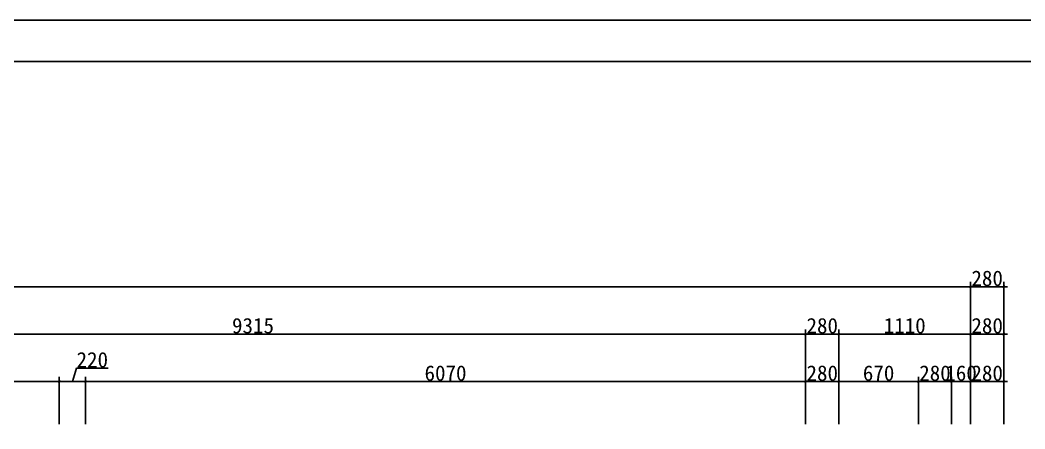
# Model space of a CAD drawing. Extents: x 13886 to 74789, y -750269 to -704302.
# Drawn here: x 59989 to 68457, y -732928 to -729479 of the extents above; entities that cross this region are included whole.
import ezdxf

# ---------------------------------------------------------------- set-up
doc = ezdxf.new("R2010")
doc.units = 0
doc.header["$LTSCALE"] = 10
doc.layers.get('0').update_dxf_attribs({"linetype": 'CONTINUOUS'})
doc.layers.get('DEFPOINTS').update_dxf_attribs({"linetype": 'CONTINUOUS'})
doc.layers.add('__A', color=14, linetype='CONTINUOUS')
doc.styles.get("Standard").update_dxf_attribs({"font": 'NSimSun.ttf'})
doc.dimstyles.get("Standard").update_dxf_attribs({"dimtxt": 0.18, "dimasz": 0.18, "dimexe": 0.18, "dimexo": 0.0625, "dimgap": 0.09, "dimtad": 0, "dimtih": 1, "dimtoh": 1, "dimdec": 4, "dimzin": 0, "dimtxsty": 'STANDARD', "dimcen": 0.09, "dimazin": 3, "dimtfac": 1, "dimtdec": 4, "dimtofl": 0, "dimtmove": 0, "dimatfit": 3, "dimtolj": 1, "dimtzin": 0})

# ---------------------------------------------------------------- blocks, each defined once
blk = doc.blocks.new('HTHJGJ')
at = {"layer": '__A', "ltscale": 150}
for p, q in [((13886.3, -729479.1), (43286.3, -729479.1)), ((15636.3, -729829.1), (42936.3, -729829.1))]:
    blk.add_line(p, q, dxfattribs=at)
blk = doc.blocks.new('_ARCHTICK')
at = {"color": 0, "linetype": 'BYBLOCK', "const_width": 0.15}
blk.add_lwpolyline([(-0.5, -0.5), (0.5, 0.5)], dxfattribs=at)
blk = doc.blocks.new('*D221')
at = {"color": 250, "ltscale": 60}
for p, q in [((51164.4, -731728.2), (68029.4, -731728.2)), ((51194.4, -732088.2), (51194.4, -731688.2)), ((67999.4, -732088.2), (67999.4, -731688.2))]:
    blk.add_line(p, q, dxfattribs=at)
at = {"layer": 'DEFPOINTS', "color": 0, "ltscale": 60}
for p in [(67999.4, -731728.2), (51194.4, -732128.2), (67999.4, -732128.2)]:
    blk.add_point(p, dxfattribs=at)
at = {"color": 250, "ltscale": 60, "xscale": 20, "yscale": 20, "zscale": 20, "rotation": 180}
blk.add_blockref('_ARCHTICK', (51194.4, -731728.2), dxfattribs=at)
at = {"color": 250, "ltscale": 60, "xscale": 20, "yscale": 20, "zscale": 20}
blk.add_blockref('_ARCHTICK', (67999.4, -731728.2), dxfattribs=at)
at = {"color": 3, "ltscale": 60, "insert": (59596.9, -731658.2), "char_height": 130, "attachment_point": 5}
blk.add_mtext('\\A1;16805', dxfattribs=at)
blk = doc.blocks.new('*D222')
at = {"color": 250, "ltscale": 60}
for p, q in [((67969.4, -731728.2), (68309.4, -731728.2)), ((67999.4, -732088.2), (67999.4, -731688.2)), ((68279.4, -732088.2), (68279.4, -731688.2))]:
    blk.add_line(p, q, dxfattribs=at)
at = {"layer": 'DEFPOINTS', "color": 0, "ltscale": 60}
for p in [(68279.4, -731728.2), (67999.4, -732128.2), (68279.4, -732128.2)]:
    blk.add_point(p, dxfattribs=at)
at = {"color": 250, "ltscale": 60, "xscale": 20, "yscale": 20, "zscale": 20, "rotation": 180}
blk.add_blockref('_ARCHTICK', (67999.4, -731728.2), dxfattribs=at)
at = {"color": 250, "ltscale": 60, "xscale": 20, "yscale": 20, "zscale": 20}
blk.add_blockref('_ARCHTICK', (68279.4, -731728.2), dxfattribs=at)
at = {"color": 3, "ltscale": 60, "insert": (68139.4, -731658.2), "char_height": 130, "attachment_point": 5}
blk.add_mtext('\\A1;280', dxfattribs=at)
blk = doc.blocks.new('*D228')
at = {"color": 250, "ltscale": 60}
for p, q in [((57294.4, -732488.2), (57294.4, -732088.2)), ((66609.4, -732488.2), (66609.4, -732088.2)), ((57264.4, -732128.2), (66639.4, -732128.2))]:
    blk.add_line(p, q, dxfattribs=at)
at = {"layer": 'DEFPOINTS', "color": 0, "ltscale": 60}
for p in [(66609.4, -732128.2), (57294.4, -732528.2), (66609.4, -732528.2)]:
    blk.add_point(p, dxfattribs=at)
at = {"color": 250, "ltscale": 60, "xscale": 20, "yscale": 20, "zscale": 20, "rotation": 180}
blk.add_blockref('_ARCHTICK', (57294.4, -732128.2), dxfattribs=at)
at = {"color": 250, "ltscale": 60, "xscale": 20, "yscale": 20, "zscale": 20}
blk.add_blockref('_ARCHTICK', (66609.4, -732128.2), dxfattribs=at)
at = {"color": 3, "ltscale": 60, "insert": (61951.9, -732058.2), "char_height": 130, "attachment_point": 5}
blk.add_mtext('\\A1;9315', dxfattribs=at)
blk = doc.blocks.new('*D229')
at = {"color": 250, "ltscale": 60}
for p, q in [((66609.4, -732488.2), (66609.4, -732088.2)), ((66889.4, -732488.2), (66889.4, -732088.2)), ((66579.4, -732128.2), (66919.4, -732128.2))]:
    blk.add_line(p, q, dxfattribs=at)
at = {"layer": 'DEFPOINTS', "color": 0, "ltscale": 60}
for p in [(66889.4, -732128.2), (66609.4, -732528.2), (66889.4, -732528.2)]:
    blk.add_point(p, dxfattribs=at)
at = {"color": 250, "ltscale": 60, "xscale": 20, "yscale": 20, "zscale": 20, "rotation": 180}
blk.add_blockref('_ARCHTICK', (66609.4, -732128.2), dxfattribs=at)
at = {"color": 250, "ltscale": 60, "xscale": 20, "yscale": 20, "zscale": 20}
blk.add_blockref('_ARCHTICK', (66889.4, -732128.2), dxfattribs=at)
at = {"color": 3, "ltscale": 60, "insert": (66749.4, -732058.2), "char_height": 130, "attachment_point": 5}
blk.add_mtext('\\A1;280', dxfattribs=at)
blk = doc.blocks.new('*D230')
at = {"color": 250, "ltscale": 60}
for p, q in [((66889.4, -732488.2), (66889.4, -732088.2)), ((67999.4, -732488.2), (67999.4, -732088.2)), ((66859.4, -732128.2), (68029.4, -732128.2))]:
    blk.add_line(p, q, dxfattribs=at)
at = {"layer": 'DEFPOINTS', "color": 0, "ltscale": 60}
for p in [(67999.4, -732128.2), (66889.4, -732528.2), (67999.4, -732528.2)]:
    blk.add_point(p, dxfattribs=at)
at = {"color": 250, "ltscale": 60, "xscale": 20, "yscale": 20, "zscale": 20, "rotation": 180}
blk.add_blockref('_ARCHTICK', (66889.4, -732128.2), dxfattribs=at)
at = {"color": 250, "ltscale": 60, "xscale": 20, "yscale": 20, "zscale": 20}
blk.add_blockref('_ARCHTICK', (67999.4, -732128.2), dxfattribs=at)
at = {"color": 3, "ltscale": 60, "insert": (67444.4, -732058.2), "char_height": 130, "attachment_point": 5}
blk.add_mtext('\\A1;1110', dxfattribs=at)
blk = doc.blocks.new('*D231')
at = {"color": 250, "ltscale": 60}
for p, q in [((67999.4, -732488.2), (67999.4, -732088.2)), ((68279.4, -732488.2), (68279.4, -732088.2)), ((67969.4, -732128.2), (68309.4, -732128.2))]:
    blk.add_line(p, q, dxfattribs=at)
at = {"layer": 'DEFPOINTS', "color": 0, "ltscale": 60}
for p in [(68279.4, -732128.2), (67999.4, -732528.2), (68279.4, -732528.2)]:
    blk.add_point(p, dxfattribs=at)
at = {"color": 250, "ltscale": 60, "xscale": 20, "yscale": 20, "zscale": 20, "rotation": 180}
blk.add_blockref('_ARCHTICK', (67999.4, -732128.2), dxfattribs=at)
at = {"color": 250, "ltscale": 60, "xscale": 20, "yscale": 20, "zscale": 20}
blk.add_blockref('_ARCHTICK', (68279.4, -732128.2), dxfattribs=at)
at = {"color": 3, "ltscale": 60, "insert": (68139.4, -732058.2), "char_height": 130, "attachment_point": 5}
blk.add_mtext('\\A1;280', dxfattribs=at)
blk = doc.blocks.new('*D240')
at = {"color": 250, "ltscale": 60}
for p, q in [((57294.4, -732888.2), (57294.4, -732488.2)), ((60319.4, -732888.2), (60319.4, -732488.2)), ((57264.4, -732528.2), (60349.4, -732528.2))]:
    blk.add_line(p, q, dxfattribs=at)
at = {"layer": 'DEFPOINTS', "color": 0, "ltscale": 60}
for p in [(60319.4, -732528.2), (57294.4, -732928.2), (60319.4, -732928.2)]:
    blk.add_point(p, dxfattribs=at)
at = {"color": 250, "ltscale": 60, "xscale": 20, "yscale": 20, "zscale": 20, "rotation": 180}
blk.add_blockref('_ARCHTICK', (57294.4, -732528.2), dxfattribs=at)
at = {"color": 250, "ltscale": 60, "xscale": 20, "yscale": 20, "zscale": 20}
blk.add_blockref('_ARCHTICK', (60319.4, -732528.2), dxfattribs=at)
at = {"color": 3, "ltscale": 60, "insert": (58806.9, -732458.2), "char_height": 130, "attachment_point": 5}
blk.add_mtext('\\A1;3025', dxfattribs=at)
blk = doc.blocks.new('*D241')
at = {"color": 250, "ltscale": 60}
for p, q in [((60429.4, -732528.2), (60463.1, -732415.7)), ((60463.1, -732415.7), (60731.7, -732415.7)), ((60319.4, -732888.2), (60319.4, -732488.2)), ((60539.4, -732888.2), (60539.4, -732488.2)), ((60289.4, -732528.2), (60569.4, -732528.2))]:
    blk.add_line(p, q, dxfattribs=at)
at = {"layer": 'DEFPOINTS', "color": 0, "ltscale": 60}
for p in [(60539.4, -732528.2), (60319.4, -732928.2), (60539.4, -732928.2)]:
    blk.add_point(p, dxfattribs=at)
at = {"color": 250, "ltscale": 60, "xscale": 20, "yscale": 20, "zscale": 20, "rotation": 180}
blk.add_blockref('_ARCHTICK', (60319.4, -732528.2), dxfattribs=at)
at = {"color": 250, "ltscale": 60, "xscale": 20, "yscale": 20, "zscale": 20}
blk.add_blockref('_ARCHTICK', (60539.4, -732528.2), dxfattribs=at)
at = {"color": 3, "ltscale": 60, "insert": (60597.4, -732345.7), "char_height": 130, "attachment_point": 5}
blk.add_mtext('\\A1;220', dxfattribs=at)
blk = doc.blocks.new('*D242')
at = {"color": 250, "ltscale": 60}
for p, q in [((60539.4, -732888.2), (60539.4, -732488.2)), ((66609.4, -732888.2), (66609.4, -732488.2)), ((60509.4, -732528.2), (66639.4, -732528.2))]:
    blk.add_line(p, q, dxfattribs=at)
at = {"layer": 'DEFPOINTS', "color": 0, "ltscale": 60}
for p in [(66609.4, -732528.2), (60539.4, -732928.2), (66609.4, -732928.2)]:
    blk.add_point(p, dxfattribs=at)
at = {"color": 250, "ltscale": 60, "xscale": 20, "yscale": 20, "zscale": 20, "rotation": 180}
blk.add_blockref('_ARCHTICK', (60539.4, -732528.2), dxfattribs=at)
at = {"color": 250, "ltscale": 60, "xscale": 20, "yscale": 20, "zscale": 20}
blk.add_blockref('_ARCHTICK', (66609.4, -732528.2), dxfattribs=at)
at = {"color": 3, "ltscale": 60, "insert": (63574.4, -732458.2), "char_height": 130, "attachment_point": 5}
blk.add_mtext('\\A1;6070', dxfattribs=at)
blk = doc.blocks.new('*D243')
at = {"color": 250, "ltscale": 60}
for p, q in [((66609.4, -732888.2), (66609.4, -732488.2)), ((66889.4, -732888.2), (66889.4, -732488.2)), ((66579.4, -732528.2), (66919.4, -732528.2))]:
    blk.add_line(p, q, dxfattribs=at)
at = {"layer": 'DEFPOINTS', "color": 0, "ltscale": 60}
for p in [(66889.4, -732528.2), (66609.4, -732928.2), (66889.4, -732928.2)]:
    blk.add_point(p, dxfattribs=at)
at = {"color": 250, "ltscale": 60, "xscale": 20, "yscale": 20, "zscale": 20, "rotation": 180}
blk.add_blockref('_ARCHTICK', (66609.4, -732528.2), dxfattribs=at)
at = {"color": 250, "ltscale": 60, "xscale": 20, "yscale": 20, "zscale": 20}
blk.add_blockref('_ARCHTICK', (66889.4, -732528.2), dxfattribs=at)
at = {"color": 3, "ltscale": 60, "insert": (66749.4, -732458.2), "char_height": 130, "attachment_point": 5}
blk.add_mtext('\\A1;280', dxfattribs=at)
blk = doc.blocks.new('*D244')
at = {"color": 250, "ltscale": 60}
for p, q in [((66889.4, -732888.2), (66889.4, -732488.2)), ((67559.4, -732888.2), (67559.4, -732488.2)), ((66859.4, -732528.2), (67589.4, -732528.2))]:
    blk.add_line(p, q, dxfattribs=at)
at = {"layer": 'DEFPOINTS', "color": 0, "ltscale": 60}
for p in [(67559.4, -732528.2), (66889.4, -732928.2), (67559.4, -732928.2)]:
    blk.add_point(p, dxfattribs=at)
at = {"color": 250, "ltscale": 60, "xscale": 20, "yscale": 20, "zscale": 20, "rotation": 180}
blk.add_blockref('_ARCHTICK', (66889.4, -732528.2), dxfattribs=at)
at = {"color": 250, "ltscale": 60, "xscale": 20, "yscale": 20, "zscale": 20}
blk.add_blockref('_ARCHTICK', (67559.4, -732528.2), dxfattribs=at)
at = {"color": 3, "ltscale": 60, "insert": (67224.4, -732458.2), "char_height": 130, "attachment_point": 5}
blk.add_mtext('\\A1;670', dxfattribs=at)
blk = doc.blocks.new('*D245')
at = {"color": 250, "ltscale": 60}
for p, q in [((67559.4, -732888.2), (67559.4, -732488.2)), ((67839.4, -732888.2), (67839.4, -732488.2)), ((67529.4, -732528.2), (67869.4, -732528.2))]:
    blk.add_line(p, q, dxfattribs=at)
at = {"layer": 'DEFPOINTS', "color": 0, "ltscale": 60}
for p in [(67839.4, -732528.2), (67559.4, -732928.2), (67839.4, -732928.2)]:
    blk.add_point(p, dxfattribs=at)
at = {"color": 250, "ltscale": 60, "xscale": 20, "yscale": 20, "zscale": 20, "rotation": 180}
blk.add_blockref('_ARCHTICK', (67559.4, -732528.2), dxfattribs=at)
at = {"color": 250, "ltscale": 60, "xscale": 20, "yscale": 20, "zscale": 20}
blk.add_blockref('_ARCHTICK', (67839.4, -732528.2), dxfattribs=at)
at = {"color": 3, "ltscale": 60, "insert": (67699.4, -732458.2), "char_height": 130, "attachment_point": 5}
blk.add_mtext('\\A1;280', dxfattribs=at)
blk = doc.blocks.new('*D246')
at = {"color": 250, "ltscale": 60}
for p, q in [((67839.4, -732888.2), (67839.4, -732488.2)), ((67999.4, -732888.2), (67999.4, -732488.2)), ((67809.4, -732528.2), (68029.4, -732528.2))]:
    blk.add_line(p, q, dxfattribs=at)
at = {"layer": 'DEFPOINTS', "color": 0, "ltscale": 60}
for p in [(67999.4, -732528.2), (67839.4, -732928.2), (67999.4, -732928.2)]:
    blk.add_point(p, dxfattribs=at)
at = {"color": 250, "ltscale": 60, "xscale": 20, "yscale": 20, "zscale": 20, "rotation": 180}
blk.add_blockref('_ARCHTICK', (67839.4, -732528.2), dxfattribs=at)
at = {"color": 250, "ltscale": 60, "xscale": 20, "yscale": 20, "zscale": 20}
blk.add_blockref('_ARCHTICK', (67999.4, -732528.2), dxfattribs=at)
at = {"color": 3, "ltscale": 60, "insert": (67919.4, -732458.2), "char_height": 130, "attachment_point": 5}
blk.add_mtext('\\A1;160', dxfattribs=at)
blk = doc.blocks.new('*D247')
at = {"color": 250, "ltscale": 60}
for p, q in [((67999.4, -732888.2), (67999.4, -732488.2)), ((68279.4, -732888.2), (68279.4, -732488.2)), ((67969.4, -732528.2), (68309.4, -732528.2))]:
    blk.add_line(p, q, dxfattribs=at)
at = {"layer": 'DEFPOINTS', "color": 0, "ltscale": 60}
for p in [(68279.4, -732528.2), (67999.4, -732928.2), (68279.4, -732928.2)]:
    blk.add_point(p, dxfattribs=at)
at = {"color": 250, "ltscale": 60, "xscale": 20, "yscale": 20, "zscale": 20, "rotation": 180}
blk.add_blockref('_ARCHTICK', (67999.4, -732528.2), dxfattribs=at)
at = {"color": 250, "ltscale": 60, "xscale": 20, "yscale": 20, "zscale": 20}
blk.add_blockref('_ARCHTICK', (68279.4, -732528.2), dxfattribs=at)
at = {"color": 3, "ltscale": 60, "insert": (68139.4, -732458.2), "char_height": 130, "attachment_point": 5}
blk.add_mtext('\\A1;280', dxfattribs=at)

msp = doc.modelspace()

# ---------------------------------------------------------------- block references
msp.add_blockref('HTHJGJ', (31502.5, 0))

# ---------------------------------------------------------------- dimensions: what is measured, and where the dimension line sits
at = {"ltscale": 60}
for base, p1, p2, picture, middle in [((67999.4, -731728.2), (51194.4, -732128.2), (67999.4, -732128.2), '*D221', (59596.9, -731658.2)), ((68279.4, -731728.2), (67999.4, -732128.2), (68279.4, -732128.2), '*D222', (68139.4, -731658.2)), ((66609.4, -732128.2), (57294.4, -732528.2), (66609.4, -732528.2), '*D228', (61951.9, -732058.2)), ((66889.4, -732128.2), (66609.4, -732528.2), (66889.4, -732528.2), '*D229', (66749.4, -732058.2)), ((67999.4, -732128.2), (66889.4, -732528.2), (67999.4, -732528.2), '*D230', (67444.4, -732058.2)), ((68279.4, -732128.2), (67999.4, -732528.2), (68279.4, -732528.2), '*D231', (68139.4, -732058.2)), ((60539.4, -732528.2), (60319.4, -732928.2), (60539.4, -732928.2), '*D241', (60468.1, -732345.7)), ((60319.4, -732528.2), (57294.4, -732928.2), (60319.4, -732928.2), '*D240', (58806.9, -732458.2)), ((66609.4, -732528.2), (60539.4, -732928.2), (66609.4, -732928.2), '*D242', (63574.4, -732458.2)), ((66889.4, -732528.2), (66609.4, -732928.2), (66889.4, -732928.2), '*D243', (66749.4, -732458.2)), ((67559.4, -732528.2), (66889.4, -732928.2), (67559.4, -732928.2), '*D244', (67224.4, -732458.2)), ((67839.4, -732528.2), (67559.4, -732928.2), (67839.4, -732928.2), '*D245', (67699.4, -732458.2)), ((68279.4, -732528.2), (67999.4, -732928.2), (68279.4, -732928.2), '*D247', (68139.4, -732458.2))]:
    dim = msp.add_linear_dim(base=base, p1=p1, p2=p2, dimstyle='STANDARD', override={"dimtxt": 130, "dimasz": 20, "dimexe": 40, "dimexo": 40, "dimgap": 5, "dimtad": 1, "dimtih": 0, "dimtoh": 0, "dimdec": 0, "dimrnd": 5, "dimblk1": 'ARCHTICK', "dimblk2": 'ARCHTICK', "dimsah": 1, "dimdle": 30, "dimclrd": 250, "dimclre": 250, "dimclrt": 3, "dimtdec": 0, "dimtmove": 1, "dimldrblk": 'ARCHTICK', "dimfxl": 15, "dimarcsym": 1}, dxfattribs=at)
    dim.commit()
    dim.dimension.update_dxf_attribs({"geometry": picture, "text_midpoint": middle})
dim = msp.add_linear_dim(base=(67999.4, -732528.2), p1=(67839.4, -732928.2), p2=(67999.4, -732928.2), dimstyle='STANDARD', override={"dimtxt": 130, "dimasz": 20, "dimexe": 40, "dimexo": 40, "dimgap": 5, "dimtad": 1, "dimtih": 0, "dimtoh": 0, "dimdec": 0, "dimrnd": 5, "dimblk1": 'ARCHTICK', "dimblk2": 'ARCHTICK', "dimsah": 1, "dimdle": 30, "dimclrd": 250, "dimclre": 250, "dimclrt": 3, "dimtdec": 0, "dimtmove": 1, "dimldrblk": 'ARCHTICK', "dimfxl": 15, "dimarcsym": 1}, dxfattribs=at)
dim.commit()
dim.dimension.update_dxf_attribs({"geometry": '*D246', "text_midpoint": (67919.4, -732528.2), "dimtype": 160})

doc.saveas('drawing.dxf')
